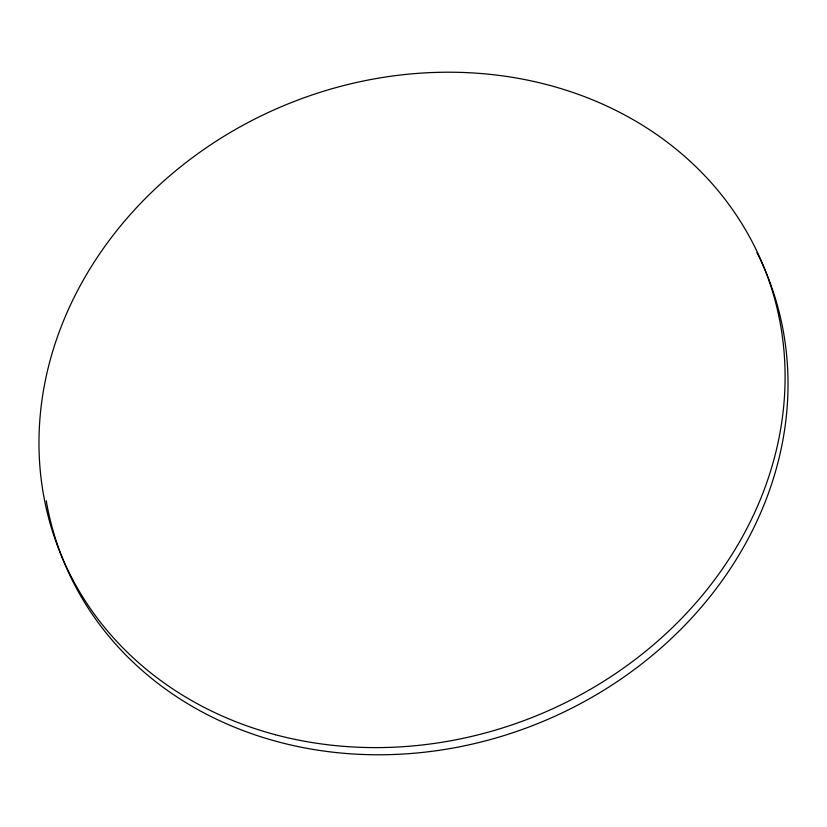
<?xml version="1.0" encoding="UTF-8"?>
<svg xmlns="http://www.w3.org/2000/svg" width="827" height="827" viewBox="0 0 827 827"><rect width="100%" height="100%" fill="white"/><g stroke="black" fill="none" stroke-linecap="round" stroke-linejoin="round"><path stroke-width="1.24" d="M756.984 252.628A379.727 330.169 -22.2 0 1 518.715 730.727A379.727 330.169 -22.2 0 1 46.25 500.862M275.536 734.758A379.727 330.169 -22.2 0 0 780.967 327.409A379.727 330.169 -22.2 0 0 179.614 167.581A379.727 330.169 -22.2 0 0 275.536 734.758"/></g></svg>
